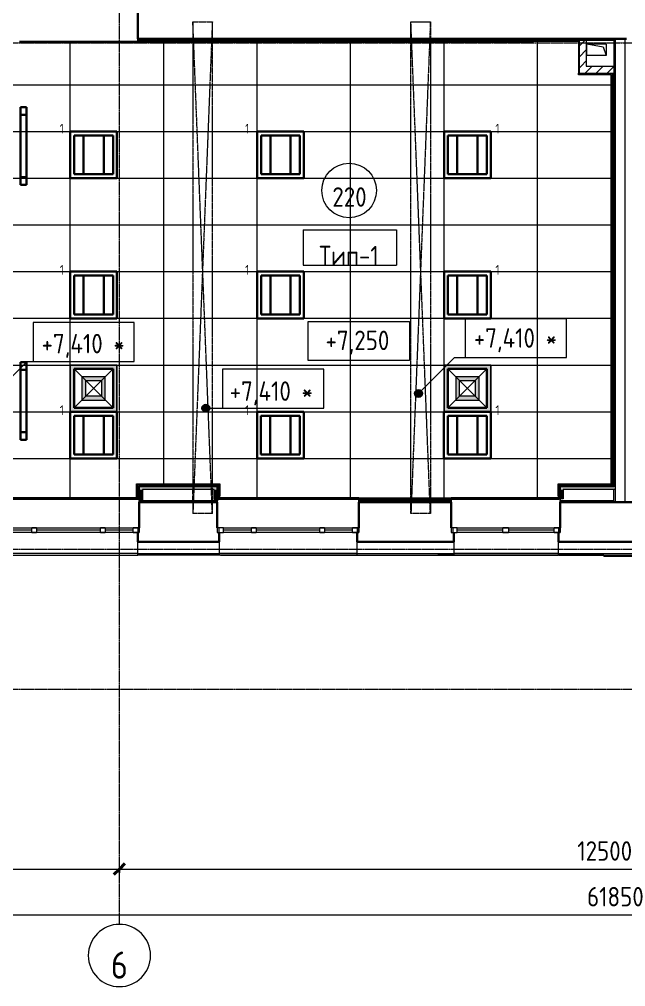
# Model space of a CAD drawing. Header units: millimetres. Extents: x -10474 to 67905, y -3824 to 44223.
# Drawn here: x 16764 to 24550, y -3824 to 8598 of the extents above; entities that cross this region are included whole.
import ezdxf

# ---------------------------------------------------------------- set-up
doc = ezdxf.new("R2010")
doc.units = ezdxf.units.MM
for name, pattern in [('ADSK_Линия сетки', [25, 20, -2.5, 0, -2.5]), ('ADSK_Штрих_ш3 п1_5', [4.5, 3, -1.5]), ('ADSK_Штрихпунктирная 2 точки_ш15 п1_5 п1_5 п1_5', [19.5, 15, -1.5, 0, -1.5, 0, -1.5])]:
    doc.linetypes.add(name, pattern=pattern)
for name, color, linetype, lineweight in [('_ Окна', 7, 'Continuous', 9), ('Аннотация', 7, 'Continuous', 20), ('Каркас', 7, 'Continuous', 18), ('Марки', 7, 'Continuous', 20), ('Марки помещений', 7, 'Continuous', 20), ('Обобщенные модели', 7, 'Continuous', 18), ('Окна', 7, 'Continuous', 9), ('Оси', 7, 'Continuous', 9), ('Отметки', 7, 'Continuous', 9), ('Потолки штриховка', 7, 'Continuous', 9), ('Размеры', 7, 'Continuous', 9), ('Размеры-100', 7, 'Continuous', 9), ('Стены внутренние', 7, 'Continuous', 18), ('Стены наружные', 7, 'Continuous', 18), ('Стены несущие', 7, 'Continuous', 30), ('Стены отделка', 7, 'Continuous', 30), ('Стены перегородки', 7, 'Continuous', 30), ('Стены штриховка', 7, 'Continuous', 9), ('Узлы', 7, 'Continuous', 18)]:
    doc.layers.add(name, color=color, linetype=linetype, lineweight=lineweight)
doc.layers.add('Линии', color=7, linetype='Continuous', lineweight=9, true_color=0x00a600)
doc.styles.add('GOST Common', font='GOST_Common.ttf', dxfattribs={"width": 0.9, "height": 350})
doc.styles.add('GOST Common_1', font='GOST_Common.ttf', dxfattribs={"width": 0.9, "height": 250})
doc.styles.add('GOST Common_2', font='GOST_Common.ttf', dxfattribs={"width": 0.9, "height": 250})
doc.styles.add('GOST Common_4', font='GOST_Common.ttf', dxfattribs={"width": 0.9, "height": 125})
doc.styles.add('GOST Common_B', font='', dxfattribs={"width": 0.9, "height": 250})
doc.styles.get('GOST Common_B').set_extended_font_data('GOST Common', bold=True)
doc.dimstyles.new('ADSK_Основной_2_5_мм_Оси', dxfattribs={"dimscale": 304.8, "dimtxt": 251.428749, "dimasz": 0.463911, "dimexe": 0.492126, "dimexo": 0.492126, "dimgap": 0.098425, "dimtad": 1, "dimrnd": 0.01, "dimdsep": 46, "dimtxsty": 'GOST Common_2', "dimblk1": 'OBLIQUE', "dimblk2": 'OBLIQUE', "dimsah": 1, "dimcen": 0.09, "dimdle": 0.492126, "dimazin": 2, "dimtfac": 1, "dimtdec": 4, "dimtix": 1, "dimtmove": 0, "dimatfit": 3, "dimfxl": 1, "dimtvp": 1, "dimtolj": 1, "dimtzin": 0, "dimlwd": 20, "dimlwe": 20, "dimarcsym": 2})
pattern_1 = [(45, (0, 0), (-70.71068, 70.71068), [])]

# ---------------------------------------------------------------- blocks, each defined once
blk = doc.blocks.new('GM_Отверстие прямоугольное _в плите_ - Отверстие-2577628-План потолков 2-го этажа')
at = {"layer": 'Обобщенные модели'}
for p, q in [((-75, -125), (-75, 125)), ((-75, 125), (75, 125)), ((-37.5, 87.5), (75, 125)), ((75, 125), (75, -125)), ((-75, -125), (-37.5, 87.5)), ((75, -125), (-75, -125))]:
    blk.add_line(p, q, dxfattribs=at)
blk = doc.blocks.new('окно трехпол с фрамугой - 1800 и 1820х2300_h___нов_ ок15-V11-План потолков 2-го этажа')
at = {"layer": '_ Окна', "lineweight": 18}
for p, q in [((-910, 75), (-910, 135)), ((-910, 135), (-830, 135)), ((-830, 135), (-830, 75)), ((-470, 75), (-470, 135)), ((-470, 135), (-410, 135)), ((-410, 135), (-410, 75)), ((410, 75), (410, 135)), ((410, 135), (470, 135)), ((470, 135), (470, 75)), ((830, 135), (830, 75)), ((910, 135), (830, 135)), ((910, 75), (910, 135)), ((-830, 75), (-910, 75)), ((-410, 75), (-470, 75)), ((470, 75), (410, 75)), ((830, 75), (910, 75))]:
    blk.add_line(p, q, dxfattribs=at)
at = {"layer": '_ Окна'}
for p, q in [((-890, 75), (-890, 135)), ((890, 75), (890, 135)), ((-830, 105), (-470, 105)), ((-410, 105), (410, 105)), ((470, 105), (830, 105))]:
    blk.add_line(p, q, dxfattribs=at)
at = {"layer": 'Окна'}
for p, q in [((-910, 135), (-910, 75)), ((-830, 135), (-910, 135)), ((-830, 135), (-470, 135)), ((-410, 135), (-470, 135)), ((-410, 135), (410, 135)), ((470, 135), (410, 135)), ((470, 135), (830, 135)), ((910, 135), (830, 135)), ((910, 75), (910, 135)), ((-910, 75), (-830, 75)), ((-470, 75), (-830, 75)), ((-470, 75), (-410, 75)), ((410, 75), (-410, 75)), ((410, 75), (470, 75)), ((830, 75), (470, 75)), ((830, 75), (910, 75))]:
    blk.add_line(p, q, dxfattribs=at)
blk = doc.blocks.new('окно трехпол с фрамугой - 1800 и 1820х2300_h___нов_ ок15-V12-План потолков 2-го этажа')
at = {"layer": '_ Окна', "lineweight": 18}
for p, q in [((-910, 75), (-910, 135)), ((-910, 135), (-830, 135)), ((-830, 135), (-830, 75)), ((-470, 75), (-470, 135)), ((-470, 135), (-410, 135)), ((-410, 135), (-410, 75)), ((410, 75), (410, 135)), ((410, 135), (470, 135)), ((470, 135), (470, 75)), ((830, 135), (830, 75)), ((910, 135), (830, 135)), ((910, 75), (910, 135)), ((-830, 75), (-910, 75)), ((-410, 75), (-470, 75)), ((470, 75), (410, 75)), ((830, 75), (910, 75))]:
    blk.add_line(p, q, dxfattribs=at)
at = {"layer": '_ Окна'}
for p, q in [((-890, 75), (-890, 135)), ((890, 75), (890, 135)), ((-830, 105), (-470, 105)), ((-410, 105), (410, 105)), ((470, 105), (830, 105))]:
    blk.add_line(p, q, dxfattribs=at)
at = {"layer": 'Окна'}
for p, q in [((-910, 135), (-910, 75)), ((-830, 135), (-910, 135)), ((-830, 135), (-470, 135)), ((-410, 135), (-470, 135)), ((-410, 135), (410, 135)), ((470, 135), (410, 135)), ((470, 135), (830, 135)), ((910, 135), (830, 135)), ((910, 75), (910, 135)), ((-910, 75), (-830, 75)), ((-470, 75), (-830, 75)), ((-470, 75), (-410, 75)), ((410, 75), (-410, 75)), ((410, 75), (470, 75)), ((830, 75), (470, 75)), ((830, 75), (910, 75))]:
    blk.add_line(p, q, dxfattribs=at)
blk = doc.blocks.new('окна_rehau_двупольное_2_фрамуги - 1360х2340 _глухое_ _нов_ ок-18-2129039-План потолков 2-го этажа')
at = {"layer": '_ Окна', "lineweight": 18}
for p, q in [((-700, 75), (-700, 135)), ((-700, 135), (-624, 135)), ((-624, 135), (-624, 75)), ((-38, 75), (-38, 135)), ((-38, 135), (38, 135)), ((38, 135), (38, 75)), ((624, 135), (624, 75)), ((700, 135), (624, 135)), ((700, 75), (700, 135)), ((-624, 75), (-700, 75)), ((38, 75), (-38, 75)), ((624, 75), (700, 75))]:
    blk.add_line(p, q, dxfattribs=at)
at = {"layer": '_ Окна'}
for p, q in [((-680, 75), (-680, 135)), ((680, 75), (680, 135)), ((-624, 105), (-38, 105)), ((38, 105), (624, 105))]:
    blk.add_line(p, q, dxfattribs=at)
at = {"layer": 'Окна'}
for p, q in [((-700, 135), (-700, 75)), ((-624, 135), (-700, 135)), ((-624, 135), (-38, 135)), ((38, 135), (-38, 135)), ((38, 135), (624, 135)), ((700, 135), (624, 135)), ((700, 75), (700, 135)), ((-700, 75), (-624, 75)), ((-38, 75), (-624, 75)), ((-38, 75), (38, 75)), ((624, 75), (38, 75)), ((624, 75), (700, 75))]:
    blk.add_line(p, q, dxfattribs=at)
blk = doc.blocks.new('GM_Отверстие прямоугольное _в плите_ - Отверстие-V21-План потолков 2-го этажа')
at = {"layer": 'Обобщенные модели'}
for p, q in [((-75, -125), (-75, 125)), ((-75, 125), (75, 125)), ((-75, -125), (-75, 125)), ((-75, 125), (75, 125)), ((-37.5, 87.5), (75, 125)), ((75, 125), (75, -125)), ((75, 125), (75, -125)), ((-75, -125), (-37.5, 87.5)), ((75, -125), (-75, -125)), ((75, -125), (-75, -125))]:
    blk.add_line(p, q, dxfattribs=at)
blk = doc.blocks.new('Ось сетки - Круг_Ø8 мм-8258-План потолков 2-го этажа')
at = {"layer": 'Оси', "lineweight": 20}
for start, end in [(360, 180), (180, 360)]:
    blk.add_arc((0, 0), 4, start, end, dxfattribs=at)
blk = doc.blocks.new('ADSK_Марка_Помещение_ОдноЗначение - Номер-159740-План потолков 2-го этажа')
at = {"layer": 'Марки помещений'}
blk.add_circle((0, 0), 3.5, dxfattribs=at)
blk = doc.blocks.new('DIMBLOCK12-План потолков 2-го этажа')
at = {"layer": 'Размеры-100', "lineweight": 20, "transparency": 16777216}
for p, q in [((10150, -2314), (10150, -2164)), ((18050, -2314), (18050, -2164)), ((10150, -2314), (18050, -2314)), ((10150, -2314), (10150, -2364)), ((18050, -2314), (18050, -2364))]:
    blk.add_line(p, q, dxfattribs=at)
at = {"layer": 'Размеры-100', "lineweight": 40, "transparency": 16777216}
for p, q in [((10150, -2314), (10079, -2385)), ((10150, -2314), (10220, -2243)), ((18050, -2314), (17979, -2385)), ((18050, -2314), (18120, -2243))]:
    blk.add_line(p, q, dxfattribs=at)
at = {"layer": 'Размеры-100', "color": 0, "lineweight": 20, "transparency": 16777216, "insert": (13784, -1957), "char_height": 250, "width": 756.84, "attachment_point": 1, "line_spacing_factor": 1.022761, "style": 'GOST Common_2'}
blk.add_mtext('7900', dxfattribs=at)
blk = doc.blocks.new('_Oblique')
at = {"color": 0, "linetype": 'ByBlock', "lineweight": -2}
blk.add_line((-0.5, -0.5), (0.5, 0.5), dxfattribs=at)
blk = doc.blocks.new('DIMBLOCK13-План потолков 2-го этажа')
at = {"layer": 'Размеры-100', "lineweight": 20, "transparency": 16777216}
for p, q in [((18050, -2314), (18050, -2164)), ((30550, -2314), (30550, -2164)), ((18050, -2314), (30550, -2314)), ((18050, -2314), (18050, -2364)), ((30550, -2314), (30550, -2364))]:
    blk.add_line(p, q, dxfattribs=at)
at = {"layer": 'Размеры-100', "lineweight": 40, "transparency": 16777216}
for p, q in [((18050, -2314), (17979, -2385)), ((18050, -2314), (18120, -2243)), ((30550, -2314), (30479, -2385)), ((30550, -2314), (30620, -2243))]:
    blk.add_line(p, q, dxfattribs=at)
at = {"layer": 'Размеры-100', "color": 0, "lineweight": 20, "transparency": 16777216, "insert": (23929, -1957), "char_height": 250, "width": 889.8, "attachment_point": 1, "line_spacing_factor": 1.022761, "style": 'GOST Common_2'}
blk.add_mtext('12500', dxfattribs=at)
blk = doc.blocks.new('DIMBLOCK19-План потолков 2-го этажа')
at = {"layer": 'Размеры-100', "lineweight": 20, "transparency": 16777216}
for p, q in [((-6500, -2901), (-6500, -2751)), ((55350, -2901), (55350, -2751)), ((-6650, -2901), (55500, -2901)), ((-6500, -2901), (-6500, -2951)), ((55350, -2901), (55350, -2951))]:
    blk.add_line(p, q, dxfattribs=at)
at = {"layer": 'Размеры-100', "lineweight": 40, "transparency": 16777216}
for p, q in [((-6500, -2901), (-6430, -2830)), ((55350, -2901), (55420, -2830)), ((-6500, -2901), (-6571, -2972)), ((55350, -2901), (55279, -2972))]:
    blk.add_line(p, q, dxfattribs=at)
at = {"layer": 'Размеры-100', "color": 0, "lineweight": 20, "transparency": 16777216, "insert": (24054, -2544), "char_height": 250, "width": 889.8, "attachment_point": 1, "line_spacing_factor": 1.022761, "style": 'GOST Common_2'}
blk.add_mtext('61850', dxfattribs=at)
blk = doc.blocks.new('Высотные отметки - Рамка-12095-План потолков 2-го этажа')
at = {"layer": 'Аннотация'}
for p, q in [((-6.5, 0), (-6.5, 5)), ((-6.5, 5), (6.5, 5)), ((6.5, 5), (6.5, 0)), ((6.5, 0), (-6.5, 0))]:
    blk.add_line(p, q, dxfattribs=at)
blk = doc.blocks.new('ADSK_Марка_Потолок - ADSK_Марка и Смещение от уровня-155896-План потолков 2-го этажа')
at = {"layer": 'Марки'}
for p, q in [((-6, 4.5), (-6, 0)), ((-6, 4.5), (6, 4.5)), ((6, 4.5), (6, 0)), ((-6, 0), (6, 0))]:
    blk.add_line(p, q, dxfattribs=at)

msp = doc.modelspace()

# ---------------------------------------------------------------- hatches: boundary and pattern name
at = {"layer": 'Отметки'}
h = msp.add_hatch(color=256, dxfattribs=at)
edge = h.paths.add_edge_path()
edge.add_arc((21889.762, 3793.407), 50, 0, 360)
h = msp.add_hatch(color=256, dxfattribs=at)
edge = h.paths.add_edge_path()
edge.add_arc((19159.363, 3604.608), 50, 0, 360)
at = {"layer": 'Потолки штриховка', "lineweight": 18}
h = msp.add_hatch(dxfattribs=at)
h.set_pattern_fill('FP_19', color=256, style=0, pattern_type=2)
h.set_pattern_definition([(0, (19817.3, 5358.23), (0, -600), []), (270, (19817.3, 5358.2), (-1200, -7e-14), [])])
h.paths.add_polyline_path([(16108.198, 2428.232), (16110.198, 2428.232), (16110.198, 2430.232)])
h.paths.add_polyline_path([(24388, 2610.232), (24388, 2608.232), (24389.971, 2608.261)])
h.paths.add_polyline_path([(22073.723, 2430.232), (23697.137, 2430.232), (23697.137, 2608.232), (23699.137, 2608.232), (23699.137, 2610.232), (24388, 2610.232), (24388, 7896.642), (24375, 7896.642), (24375, 2623.232), (23694.137, 2623.232), (23694.137, 2443.232), (19329.141, 2443.232), (19329.141, 2623.232), (18279.14, 2623.232), (18279.14, 2443.232), (16133.198, 2443.232), (16133.198, 2430.232), (18292.14, 2430.232), (18292.14, 2608.232), (18294.14, 2608.232), (18294.162, 2610.232), (19314.141, 2609.645), (19314.141, 2608.232), (19316.141, 2608.232), (19316.141, 2430.232), (22042.313, 2430.232)])
h.paths.add_polyline_path([(16123.198, 2430.232), (16123.198, 8315.642), (16110.198, 8315.642), (16110.198, 2430.232)])
h.paths.add_polyline_path([(23684.137, 2453.232), (23684.137, 2633.232), (24365, 2633.232), (24365, 7883.642), (23944.5, 7883.642), (23945, 7893.642), (24365, 7893.642), (24365, 7896.642), (23945, 7896.642), (23945, 8315.642), (23357, 8315.642), (23357, 8327.642), (23332, 8327.642), (23332, 8315.642), (16133.198, 8315.642), (16133.198, 8312.642), (23357, 8312.642), (23357, 8302.642), (16133.198, 8302.642), (16133.198, 2453.232), (18269.14, 2453.232), (18269.14, 2633.232), (19339.141, 2633.232), (19339.141, 2453.232), (23519.192, 2453.232)])
h.paths.add_polyline_path([(24390, 7896.642), (24390, 7898.642), (24388, 7896.642)])
h.paths.add_polyline_path([(16110.198, 8315.642), (16110.198, 8317.642), (16109.067, 8316.773)])
at = {"layer": 'Стены внутренние', "lineweight": 9, "true_color": 0x005b00}
h = msp.add_hatch(dxfattribs=at)
h.set_pattern_fill('FP_5', color=98, style=0, pattern_type=2)
h.set_pattern_definition(pattern_1)
h.paths.add_polyline_path([(23961.107, 7996.642), (24045, 7996.642), (24045, 8331.642), (23957, 8331.642), (23957, 7996.642)])
h = msp.add_hatch(dxfattribs=at)
h.set_pattern_fill('FP_5', color=98, style=0, pattern_type=2)
h.set_pattern_definition(pattern_1)
h.paths.add_polyline_path([(24241.926, 7908.642), (24397, 7908.642), (24397, 7996.642), (23957, 7996.642), (23957, 7908.642)])
at = {"layer": 'Стены внутренние'}
for points in [[(18304.14, 2558.232), (19304.141, 2558.232), (19304.141, 2598.232), (18304.14, 2598.232)], [(18304.14, 2424.232), (18344.14, 2424.232), (18344.14, 2558.232), (18304.14, 2558.232), (18304.14, 2430.232)], [(19304.141, 2430.232), (19304.141, 2558.232), (19264.141, 2558.232), (19264.141, 2430.232)], [(24399.861, 2558.232), (24420, 2558.232), (24420, 2598.232), (23709.137, 2598.232), (23709.137, 2558.232), (24390, 2558.232)], [(23746.829, 2440.574), (23749.137, 2440.574), (23749.137, 2558.232), (23709.137, 2558.232), (23709.137, 2440.574), (23743.137, 2440.574)]]:
    msp.add_hatch(color=256, dxfattribs=at).paths.add_polyline_path(points)
at = {"layer": 'Узлы', "true_color": 0x939393}
h = msp.add_hatch(color=252, dxfattribs=at)
h.paths.add_polyline_path([(17417.29, 3558.235), (18017.29, 3558.235), (18017.29, 4158.235), (17417.29, 4158.235), (17417.29, 3608.235)])
h.paths.add_polyline_path([(17467.29, 3608.235), (17467.29, 4108.235), (17967.29, 4108.235), (17967.29, 3608.235), (17737.317, 3608.235)])
h.paths.add_polyline_path([(17817.29, 3708.235), (17867.29, 3708.235), (17867.29, 4008.235), (17567.29, 4008.235), (17567.29, 3708.235), (17737.317, 3708.235)])
h.paths.add_polyline_path([(17737.317, 3758.235), (17617.29, 3758.235), (17617.29, 3958.235), (17817.29, 3958.235), (17817.29, 3758.235)])
h = msp.add_hatch(color=252, dxfattribs=at)
h.paths.add_polyline_path([(22217.29, 3558.235), (22817.29, 3558.235), (22817.29, 4158.235), (22217.29, 4158.235), (22217.29, 3608.235)])
h.paths.add_polyline_path([(22267.29, 3608.235), (22267.29, 4108.235), (22767.29, 4108.235), (22767.29, 3608.235)])
h.paths.add_polyline_path([(22617.29, 3708.235), (22667.29, 3708.235), (22667.29, 4008.235), (22367.29, 4008.235), (22367.29, 3708.235), (22417.29, 3708.235)])
h.paths.add_polyline_path([(22417.29, 3758.235), (22417.29, 3958.235), (22617.29, 3958.235), (22617.29, 3758.235)])

# ---------------------------------------------------------------- linework, layer by layer
at = {"layer": 'Каркас', "color": 8, "linetype": 'ADSK_Штрих_ш3 п1_5', "lineweight": 9, "true_color": 0x808080}
for p, q in [((18992.313, 2418.232), (18992.313, 2558.232)), ((19242.313, 2418.232), (19242.313, 2558.232))]:
    msp.add_line(p, q, dxfattribs=at)
at = {"layer": 'Линии', "color": 7, "linetype": 'ADSK_Штрихпунктирная 2 точки_ш15 п1_5 п1_5 п1_5'}
for p, q in [((19242.313, 2253.428), (18992.313, 8565.209)), ((18992.313, 8565.209), (19242.313, 8565.209)), ((19242.313, 8565.209), (18992.313, 2253.428)), ((18992.313, 8565.209), (18992.313, 2253.428)), ((19242.313, 2253.428), (19242.313, 8565.209)), ((22042.313, 2253.428), (21792.313, 8565.209)), ((21792.313, 8565.209), (22042.313, 8565.209)), ((22042.313, 8565.209), (21792.313, 2253.428)), ((21792.313, 2253.428), (21792.313, 8565.209)), ((22042.313, 8565.209), (22042.313, 2253.428)), ((19242.313, 2253.428), (18992.313, 2253.428)), ((22042.313, 2253.428), (21792.313, 2253.428))]:
    msp.add_line(p, q, dxfattribs=at)
at = {"layer": 'Линии', "color": 5, "lineweight": 30, "true_color": 0x0000ff}
for p, q in [((16777.603, 7471.024), (16857.603, 7471.024)), ((16777.603, 6471.024), (16777.603, 7471.024)), ((16857.603, 7471.024), (16857.603, 6471.024)), ((16777.603, 7371.024), (16857.603, 7371.024)), ((17417.29, 7158.235), (18017.29, 7158.235)), ((17417.29, 6558.235), (17417.29, 7158.235)), ((17967.29, 7108.235), (17467.29, 7108.235)), ((17467.29, 7108.235), (17467.29, 6608.235)), ((17587.29, 7108.235), (17587.29, 6608.235)), ((17847.29, 7108.235), (17847.29, 6608.235)), ((17967.29, 6608.235), (17967.29, 7108.235)), ((18017.29, 7158.235), (18017.29, 6558.235)), ((19817.29, 7158.235), (20417.29, 7158.235)), ((19817.29, 6558.235), (19817.29, 7158.235)), ((20367.29, 7108.235), (19867.29, 7108.235)), ((19867.29, 7108.235), (19867.29, 6608.235)), ((19987.29, 7108.235), (19987.29, 6608.235)), ((20247.29, 7108.235), (20247.29, 6608.235)), ((20367.29, 6608.235), (20367.29, 7108.235)), ((20417.29, 7158.235), (20417.29, 6558.235)), ((22217.29, 7158.235), (22817.29, 7158.235)), ((22217.29, 6558.235), (22217.29, 7158.235)), ((22767.29, 7108.235), (22267.29, 7108.235)), ((22267.29, 7108.235), (22267.29, 6608.235)), ((22387.29, 7108.235), (22387.29, 6608.235)), ((22647.29, 7108.235), (22647.29, 6608.235)), ((22767.29, 6608.235), (22767.29, 7108.235)), ((22817.29, 7158.235), (22817.29, 6558.235)), ((17467.29, 6608.235), (17967.29, 6608.235)), ((19867.29, 6608.235), (20367.29, 6608.235)), ((22267.29, 6608.235), (22767.29, 6608.235)), ((16857.603, 6571.024), (16777.603, 6571.024)), ((16857.603, 6471.024), (16777.603, 6471.024)), ((18017.29, 6558.235), (17417.29, 6558.235)), ((20417.29, 6558.235), (19817.29, 6558.235)), ((22817.29, 6558.235), (22217.29, 6558.235)), ((19817.29, 5358.235), (20417.29, 5358.235)), ((19817.29, 4758.235), (19817.29, 5358.235)), ((20417.29, 5358.235), (20417.29, 4758.235)), ((20367.29, 5308.235), (19867.29, 5308.235)), ((19867.29, 5308.235), (19867.29, 4808.235)), ((19987.29, 5308.235), (19987.29, 4808.235)), ((20247.29, 5308.235), (20247.29, 4808.235)), ((20367.29, 4808.235), (20367.29, 5308.235)), ((20417.29, 4758.235), (19817.29, 4758.235)), ((19867.29, 4808.235), (20367.29, 4808.235)), ((16777.603, 4196.142), (16857.603, 4196.142)), ((16777.603, 3196.142), (16777.603, 4196.142)), ((16857.603, 4196.142), (16857.603, 3196.142)), ((17967.29, 4108.235), (17467.29, 4108.235)), ((17467.29, 4108.235), (17467.29, 3608.235)), ((17967.29, 3608.235), (17967.29, 4108.235)), ((22767.29, 4108.235), (22267.29, 4108.235)), ((22267.29, 4108.235), (22267.29, 3608.235)), ((22767.29, 3608.235), (22767.29, 4108.235)), ((16777.603, 4096.142), (16857.603, 4096.142)), ((17467.29, 3608.235), (17967.29, 3608.235)), ((22267.29, 3608.235), (22767.29, 3608.235)), ((17416.978, 3558.235), (18016.978, 3558.235)), ((17416.978, 2958.235), (17416.978, 3558.235)), ((17966.978, 3508.235), (17466.978, 3508.235)), ((17466.978, 3508.235), (17466.978, 3008.235)), ((17586.978, 3508.235), (17586.978, 3008.235)), ((17846.978, 3508.235), (17846.978, 3008.235)), ((17966.978, 3008.235), (17966.978, 3508.235)), ((18016.978, 3558.235), (18016.978, 2958.235)), ((19816.978, 3558.235), (20416.978, 3558.235)), ((19816.978, 2958.235), (19816.978, 3558.235)), ((20366.978, 3508.235), (19866.978, 3508.235)), ((19866.978, 3508.235), (19866.978, 3008.235)), ((19986.978, 3508.235), (19986.978, 3008.235)), ((20246.978, 3508.235), (20246.978, 3008.235)), ((20366.978, 3008.235), (20366.978, 3508.235)), ((20416.978, 3558.235), (20416.978, 2958.235)), ((22216.978, 3558.235), (22816.978, 3558.235)), ((22216.978, 2958.235), (22216.978, 3558.235)), ((22766.978, 3508.235), (22266.978, 3508.235)), ((22266.978, 3508.235), (22266.978, 3008.235)), ((22386.978, 3508.235), (22386.978, 3008.235)), ((22646.978, 3508.235), (22646.978, 3008.235)), ((22766.978, 3008.235), (22766.978, 3508.235)), ((22816.978, 3558.235), (22816.978, 2958.235)), ((16857.603, 3296.142), (16777.603, 3296.142)), ((16857.603, 3196.142), (16777.603, 3196.142)), ((17466.978, 3008.235), (17966.978, 3008.235)), ((19866.978, 3008.235), (20366.978, 3008.235)), ((22266.978, 3008.235), (22766.978, 3008.235)), ((18016.978, 2958.235), (17416.978, 2958.235)), ((20416.978, 2958.235), (19816.978, 2958.235)), ((22816.978, 2958.235), (22216.978, 2958.235))]:
    msp.add_line(p, q, dxfattribs=at)
at = {"layer": 'Линии', "color": 1, "lineweight": 30, "true_color": 0xff0000}
for p, q in [((17417.29, 5358.235), (18017.29, 5358.235)), ((17417.29, 4758.235), (17417.29, 5358.235)), ((18017.29, 5358.235), (18017.29, 4758.235)), ((22217.29, 5358.235), (22817.29, 5358.235)), ((22217.29, 4758.235), (22217.29, 5358.235)), ((22817.29, 5358.235), (22817.29, 4758.235)), ((17967.29, 5308.235), (17467.29, 5308.235)), ((17467.29, 5308.235), (17467.29, 4808.235)), ((17587.29, 5308.235), (17587.29, 4808.235)), ((17847.29, 5308.235), (17847.29, 4808.235)), ((17967.29, 4808.235), (17967.29, 5308.235)), ((22767.29, 5308.235), (22267.29, 5308.235)), ((22267.29, 5308.235), (22267.29, 4808.235)), ((22387.29, 5308.235), (22387.29, 4808.235)), ((22647.29, 5308.235), (22647.29, 4808.235)), ((22767.29, 4808.235), (22767.29, 5308.235)), ((18017.29, 4758.235), (17417.29, 4758.235)), ((17467.29, 4808.235), (17967.29, 4808.235)), ((22817.29, 4758.235), (22217.29, 4758.235)), ((22267.29, 4808.235), (22767.29, 4808.235))]:
    msp.add_line(p, q, dxfattribs=at)
at = {"layer": 'Линии', "color": 7, "lineweight": 18}
for p, q in [((17417.29, 4158.235), (18017.29, 4158.235)), ((17417.29, 3558.235), (17417.29, 4158.235)), ((17467.29, 4108.235), (17967.29, 3608.235)), ((17967.29, 4108.235), (17467.29, 3608.235)), ((18017.29, 4158.235), (18017.29, 3558.235)), ((22217.29, 4158.235), (22817.29, 4158.235)), ((22217.29, 3558.235), (22217.29, 4158.235)), ((22267.29, 4108.235), (22767.29, 3608.235)), ((22767.29, 4108.235), (22267.29, 3608.235)), ((22817.29, 4158.235), (22817.29, 3558.235)), ((18017.29, 3558.235), (17417.29, 3558.235)), ((22817.29, 3558.235), (22217.29, 3558.235))]:
    msp.add_line(p, q, dxfattribs=at)
at = {"layer": 'Линии', "color": 7}
for p, q in [((18017.29, 4158.235), (17417.29, 4158.235)), ((17417.29, 4158.235), (17417.29, 3558.235)), ((17467.29, 3608.235), (17467.29, 4108.235)), ((17467.29, 4108.235), (17967.29, 4108.235)), ((17967.29, 4108.235), (17967.29, 3608.235)), ((18017.29, 3558.235), (18017.29, 4158.235)), ((22817.29, 4158.235), (22217.29, 4158.235)), ((22217.29, 4158.235), (22217.29, 3558.235)), ((22267.29, 3608.235), (22267.29, 4108.235)), ((22267.29, 4108.235), (22767.29, 4108.235)), ((22767.29, 4108.235), (22767.29, 3608.235)), ((22817.29, 3558.235), (22817.29, 4158.235)), ((17567.29, 4008.235), (17567.29, 3708.235)), ((17867.29, 4008.235), (17567.29, 4008.235)), ((17867.29, 3708.235), (17867.29, 4008.235)), ((22367.29, 4008.235), (22367.29, 3708.235)), ((22667.29, 4008.235), (22367.29, 4008.235)), ((22667.29, 3708.235), (22667.29, 4008.235)), ((17617.29, 3958.235), (17817.29, 3958.235)), ((17617.29, 3758.235), (17617.29, 3958.235)), ((17817.29, 3958.235), (17817.29, 3758.235)), ((22417.29, 3958.235), (22617.29, 3958.235)), ((22417.29, 3758.235), (22417.29, 3958.235)), ((22617.29, 3958.235), (22617.29, 3758.235)), ((17817.29, 3758.235), (17617.29, 3758.235)), ((22617.29, 3758.235), (22417.29, 3758.235)), ((17967.29, 3608.235), (17467.29, 3608.235)), ((17567.29, 3708.235), (17867.29, 3708.235)), ((22767.29, 3608.235), (22267.29, 3608.235)), ((22367.29, 3708.235), (22667.29, 3708.235)), ((17417.29, 3558.235), (18017.29, 3558.235)), ((22217.29, 3558.235), (22817.29, 3558.235))]:
    msp.add_line(p, q, dxfattribs=at)
at = {"layer": 'Оси', "linetype": 'ADSK_Линия сетки'}
for p, q in [((18049.565, -3024.361), (18049.565, 15558.581)), ((-9674.401, 8295), (56004.853, 8295)), ((-9674.401, 1795), (50122.26, 1795)), ((-9674.401, -5), (50122.26, -5))]:
    msp.add_line(p, q, dxfattribs=at)
at = {"layer": 'Отметки', "lineweight": 20}
for p, q in [((21889.762, 3793.407), (22350.095, 4253.74)), ((22350.095, 4253.74), (23140.573, 4253.74)), ((16315.389, 3653.626), (16864.561, 4202.798)), ((16864.561, 4202.798), (17590.444, 4202.798)), ((19159.363, 3604.608), (19697.476, 3604.608)), ((19697.476, 3604.608), (20023.779, 3604.608))]:
    msp.add_line(p, q, dxfattribs=at)
at = {"layer": 'Отметки'}
for centre in [(21889.762, 3793.407), (19159.363, 3604.608)]:
    msp.add_circle(centre, 50, dxfattribs=at)
at = {"layer": 'Стены внутренние'}
for p, q in [((18284, 8312.642), (16764, 8312.642)), ((16764, 8302.642), (18284, 8302.642)), ((18269.14, 2453.232), (16484.14, 2453.232)), ((16484.14, 2443.232), (18279.14, 2443.232)), ((18279.14, 2443.232), (18279.14, 2453.232)), ((19316.141, 2418.232), (19304.141, 2418.232)), ((19329.141, 2478.232), (19329.141, 2443.232)), ((19329.141, 2443.232), (21124.141, 2443.232)), ((19339.141, 2453.232), (19339.141, 2478.232)), ((21124.141, 2453.232), (19339.141, 2453.232)), ((23684.137, 2453.232), (22309.137, 2453.232)), ((22309.137, 2443.232), (23694.137, 2443.232)), ((23684.137, 2478.232), (23684.137, 2453.232)), ((23694.137, 2443.232), (23694.137, 2478.232))]:
    msp.add_line(p, q, dxfattribs=at)
at = {"layer": 'Стены наружные'}
for p, q in [((23957, 8327.642), (23357, 8327.642)), ((23357, 8315.642), (23357, 8327.642)), ((23957, 7908.642), (23957, 8327.642)), ((16764, 8315.642), (18284, 8315.642)), ((23357, 8315.642), (23945, 8315.642)), ((23945, 8315.642), (23945, 7908.642)), ((23957, 7908.642), (23945, 7908.642)), ((18292.14, 2430.232), (16484.14, 2430.232)), ((18304.14, 2424.232), (18304.14, 2418.232)), ((19304.141, 2430.232), (19304.141, 2418.232)), ((19316.141, 2430.232), (19316.141, 2478.232)), ((21124.141, 2430.232), (19316.141, 2430.232)), ((23697.137, 2430.232), (22309.137, 2430.232)), ((23697.137, 2478.232), (23697.137, 2430.232)), ((23709.137, 2440.574), (23709.137, 2418.232)), ((18284.14, 1738.232), (16509.14, 1738.232)), ((16509.14, 1718.232), (18284.14, 1718.232)), ((16529.01, 1717.232), (18283.14, 1717.232)), ((18283.14, 1718.232), (18283.14, 1717.232)), ((21104.141, 1738.232), (19329.141, 1738.232)), ((21104.141, 1718.232), (19329.141, 1718.232)), ((19349.011, 1718.232), (19349.011, 1717.232)), ((19349.011, 1717.232), (21104.141, 1717.232)), ((21104.141, 1718.232), (21104.141, 1717.232)), ((23689.137, 1738.232), (22344.137, 1738.232)), ((22344.137, 1717.232), (22344.137, 1718.232)), ((23689.137, 1718.232), (22344.137, 1718.232)), ((22344.137, 1717.232), (23678.565, 1717.232)), ((23678.565, 1718.232), (23678.565, 1717.232))]:
    msp.add_line(p, q, dxfattribs=at)
at = {"layer": 'Стены несущие'}
for p, q in [((18284, 8347.642), (18284, 8727.642)), ((18284, 8347.642), (24560, 8347.642)), ((18304.14, 2068.232), (18304.14, 2398.232)), ((18304.14, 2398.232), (19304.141, 2398.232)), ((19304.141, 2398.232), (19304.141, 2068.232)), ((21124.141, 2068.232), (21124.141, 2398.232)), ((21124.141, 2398.232), (22309.137, 2398.232)), ((22309.137, 2398.232), (22309.137, 2068.232)), ((25101.637, 2398.232), (23709.137, 2398.232)), ((23709.137, 2068.232), (23709.137, 2398.232)), ((18284.14, 1888.232), (18284.14, 2008.232)), ((19329.141, 2008.232), (19329.141, 1888.232)), ((21104.141, 1888.232), (21104.141, 2008.232)), ((22344.137, 2008.232), (22344.137, 1888.232)), ((23689.137, 1888.232), (23689.137, 2008.232)), ((18284.14, 1888.232), (19329.141, 1888.232)), ((21104.141, 1888.232), (22344.137, 1888.232)), ((23689.137, 1888.232), (25161.637, 1888.232))]:
    msp.add_line(p, q, dxfattribs=at)
at = {"layer": 'Стены отделка', "lineweight": 9}
for p, q in [((18284, 8315.642), (18284, 8347.642)), ((24400, 8327.642), (23332, 8327.642)), ((23332, 8327.642), (23332, 8315.642)), ((23957, 8327.642), (23957, 8331.642)), ((23957, 8331.642), (24045, 8331.642)), ((24045, 8331.642), (24045, 7996.642)), ((24400, 8347.642), (24400, 7908.642)), ((23332, 8315.642), (18284, 8315.642)), ((18284, 8312.642), (23357, 8312.642)), ((18284, 8302.642), (18284, 8312.642)), ((23357, 8302.642), (18284, 8302.642)), ((23357, 8312.642), (23357, 8302.642)), ((24045, 7996.642), (24397, 7996.642)), ((24397, 7996.642), (24397, 7908.642)), ((23944.5, 7893.642), (24365, 7893.642)), ((23944.5, 7883.642), (23944.5, 7893.642)), ((24365, 7883.642), (23944.5, 7883.642)), ((23945, 7896.642), (23945, 7908.642)), ((24365, 7896.642), (23945, 7896.642)), ((23957, 7908.642), (24400, 7908.642)), ((24365, 7893.642), (24365, 7896.642)), ((24365, 2633.232), (24365, 7883.642)), ((24388, 7896.642), (24375, 7896.642)), ((24375, 7896.642), (24375, 2623.232)), ((24388, 2610.232), (24388, 7896.642)), ((24400, 7908.642), (24400, 2598.232)), ((18269.14, 2453.232), (18269.14, 2633.232)), ((18269.14, 2633.232), (19339.141, 2633.232)), ((18279.14, 2623.232), (18279.14, 2453.232)), ((19329.141, 2623.232), (18279.14, 2623.232)), ((18294.14, 2610.232), (19314.141, 2610.232)), ((19329.141, 2478.232), (19329.141, 2623.232)), ((19339.141, 2633.232), (19339.141, 2478.232)), ((23684.137, 2478.232), (23684.137, 2633.232)), ((23684.137, 2633.232), (24365, 2633.232)), ((23694.137, 2623.232), (23694.137, 2478.232)), ((24375, 2623.232), (23694.137, 2623.232)), ((23699.137, 2610.232), (24388, 2610.232)), ((18292.14, 2430.232), (18292.14, 2608.232)), ((18304.14, 2598.232), (19304.141, 2598.232)), ((18304.14, 2598.232), (18304.14, 2424.232)), ((19264.141, 2558.232), (18344.14, 2558.232)), ((18344.14, 2558.232), (18344.14, 2424.232)), ((19264.141, 2430.232), (19264.141, 2558.232)), ((19304.141, 2430.232), (19304.141, 2598.232)), ((19316.141, 2608.232), (19316.141, 2478.232)), ((23697.137, 2478.232), (23697.137, 2608.232)), ((23709.137, 2598.232), (24400, 2598.232)), ((23709.137, 2598.232), (23709.137, 2440.574)), ((23749.137, 2558.232), (23749.137, 2440.574)), ((24400, 2558.232), (23749.137, 2558.232)), ((24400, 2398.232), (24400, 2558.232)), ((18279.14, 2453.232), (18269.14, 2453.232)), ((18304.14, 2430.232), (18292.14, 2430.232)), ((18344.14, 2424.232), (18304.14, 2424.232)), ((18304.14, 2398.232), (18304.14, 2418.232)), ((18304.14, 2418.232), (19304.141, 2418.232)), ((19304.141, 2430.232), (19264.141, 2430.232)), ((19316.141, 2478.232), (19304.141, 2478.232)), ((19304.141, 2418.232), (19304.141, 2398.232)), ((19339.141, 2478.232), (19329.141, 2478.232)), ((21124.141, 2443.232), (21124.141, 2453.232)), ((21124.141, 2453.232), (22309.137, 2453.232)), ((22309.137, 2443.232), (21124.141, 2443.232)), ((21124.141, 2398.232), (21124.141, 2430.232)), ((21124.141, 2430.232), (22309.137, 2430.232)), ((22309.137, 2418.232), (22273.137, 2418.232)), ((22309.137, 2453.232), (22309.137, 2443.232)), ((22309.137, 2430.232), (22309.137, 2398.232)), ((23694.137, 2478.232), (23684.137, 2478.232)), ((23709.137, 2478.232), (23697.137, 2478.232)), ((23749.137, 2440.574), (23709.137, 2440.574)), ((23709.137, 2418.232), (24400, 2418.232)), ((23709.137, 2398.232), (23709.137, 2418.232)), ((18284.14, 1718.232), (18284.14, 1888.232)), ((19329.141, 1888.232), (19329.141, 1718.232)), ((21104.141, 1718.232), (21104.141, 1888.232)), ((22344.137, 1888.232), (22344.137, 1718.232)), ((23689.137, 1718.232), (23689.137, 1888.232)), ((18284.14, 1738.232), (19329.141, 1738.232)), ((19329.141, 1718.232), (18284.14, 1718.232)), ((21104.141, 1738.232), (22344.137, 1738.232)), ((21104.141, 1718.232), (22344.137, 1718.232)), ((22139.006, 1717.232), (22139.006, 1718.232)), ((22344.137, 1717.232), (22139.006, 1717.232)), ((24270.857, 1717.232), (23678.565, 1717.232)), ((23689.137, 1738.232), (25161.637, 1738.232)), ((23689.137, 1718.232), (25161.637, 1718.232)), ((24270.857, 1718.232), (24270.857, 1698.232)), ((24670.857, 1698.232), (24270.857, 1698.232))]:
    msp.add_line(p, q, dxfattribs=at)
at = {"layer": 'Стены перегородки', "lineweight": 18}
for p, q in [((24420, 2398.232), (24420, 8347.642)), ((24540, 8347.642), (24540, 2398.232))]:
    msp.add_line(p, q, dxfattribs=at)
at = {"layer": 'Стены штриховка'}
for p, q in [((23332, 8327.642), (18284, 8327.642)), ((23332, 8317.642), (18284, 8317.642)), ((24365, 7898.642), (23945, 7898.642)), ((24365, 7908.642), (24365, 7896.642)), ((24375, 7908.642), (24375, 7896.642)), ((24390, 7898.642), (24375, 7898.642)), ((24390, 2608.232), (24390, 7898.642)), ((18292.14, 2608.232), (18292.14, 2610.232)), ((18292.14, 2610.232), (18294.14, 2610.232)), ((18294.14, 2430.232), (18294.14, 2610.232)), ((19314.141, 2610.232), (19314.141, 2478.232)), ((19314.141, 2610.232), (19316.141, 2610.232)), ((19316.141, 2610.232), (19316.141, 2608.232)), ((23697.137, 2608.232), (23697.137, 2610.232)), ((23697.137, 2610.232), (23699.137, 2610.232)), ((23699.137, 2478.232), (23699.137, 2610.232)), ((19316.141, 2608.232), (18292.14, 2608.232)), ((24390, 2608.232), (23697.137, 2608.232)), ((24420, 2598.232), (24400, 2598.232)), ((24420, 2558.232), (24400, 2558.232)), ((21124.141, 2428.232), (22309.137, 2428.232)), ((22273.137, 2418.232), (21124.141, 2418.232))]:
    msp.add_line(p, q, dxfattribs=at)

# ---------------------------------------------------------------- block references
at = {"layer": 'Марки', "xscale": 99.99999999999993, "yscale": 99.99999999999993, "zscale": 99.99999999999993}
msp.add_blockref('ADSK_Марка_Потолок - ADSK_Марка и Смещение от уровня-155896-План потолков 2-го этажа', (21006.664, 5442.628), dxfattribs=at)
at = {"layer": 'Марки помещений', "xscale": 99.99999999999993, "yscale": 99.99999999999993, "zscale": 99.99999999999993}
msp.add_blockref('ADSK_Марка_Помещение_ОдноЗначение - Номер-159740-План потолков 2-го этажа', (20998.757, 6399.978), dxfattribs=at)
at = {"layer": 'Обобщенные модели', "rotation": 269.9999999999994}
for name in ['GM_Отверстие прямоугольное _в плите_ - Отверстие-2577628-План потолков 2-го этажа', 'GM_Отверстие прямоугольное _в плите_ - Отверстие-V21-План потолков 2-го этажа', 'GM_Отверстие прямоугольное _в плите_ - Отверстие-V21-План потолков 2-го этажа']:
    msp.add_blockref(name, (24175, 8207.642), dxfattribs=at)
at = {"layer": 'Окна', "rotation": 180}
for name, p in [('окно трехпол с фрамугой - 1800 и 1820х2300_h___нов_ ок15-V12-План потолков 2-го этажа', (17394.14, 2143.232)), ('окно трехпол с фрамугой - 1800 и 1820х2300_h___нов_ ок15-V11-План потолков 2-го этажа', (20214.141, 2143.232)), ('окна_rehau_двупольное_2_фрамуги - 1360х2340 _глухое_ _нов_ ок-18-2129039-План потолков 2-го этажа', (23009.137, 2143.232))]:
    msp.add_blockref(name, p, dxfattribs=at)
at = {"layer": 'Оси', "lineweight": 20, "xscale": 99.99999999999993, "yscale": 99.99999999999993, "zscale": 99.99999999999993}
msp.add_blockref('Ось сетки - Круг_Ø8 мм-8258-План потолков 2-го этажа', (18049.565, -3424.361), dxfattribs=at)
at = {"layer": 'Отметки', "lineweight": 20, "extrusion": (0, 0, -1), "xscale": 99.99999999999993, "yscale": 99.99999999999993, "zscale": 99.99999999999993}
for p in [(-23140.573, 4253.74), (-17590.444, 4202.798), (-20023.779, 3604.608)]:
    msp.add_blockref('Высотные отметки - Рамка-12095-План потолков 2-го этажа', p, dxfattribs=at)
at = {"layer": 'Отметки', "lineweight": 20, "xscale": 99.99999999999993, "yscale": 99.99999999999993, "zscale": 99.99999999999993}
msp.add_blockref('Высотные отметки - Рамка-12095-План потолков 2-го этажа', (21124.725, 4217.129), dxfattribs=at)

# ---------------------------------------------------------------- texts
at = {"layer": 'Аннотация', "lineweight": 9, "char_height": 125, "width": 175.5, "attachment_point": 5, "line_spacing_factor": 1.022766, "style": 'GOST Common_4'}
for insert in [(17309.36, 7193.63), (19690.127, 7193.63), (22904.58, 7193.63), (17309.36, 5380.732), (19690.127, 5380.732), (22904.58, 5380.732), (17309.36, 3578.595), (19690.127, 3578.595), (22904.58, 3578.595)]:
    msp.add_mtext('\\pt180,360,540,720,900,1080,1260,1440,1620,1800,1980,2160,2340,2520,2700,2880,3060,3240,3420,3600,3780,3960,4140,4320,4500,4680,4860,5040,5220,5400,5580,5760;1 ', dxfattribs=dict(at, insert=insert))
at = {"layer": 'Марки', "lineweight": 9, "insert": (20996.033, 5564.784), "char_height": 250, "width": 792, "attachment_point": 5, "line_spacing_factor": 1.022766, "style": 'GOST Common_B'}
msp.add_mtext('\\pt1143,2286,3429,4572,5715,6858,8001,9144,10287,11430,12573,13716,14859,16002,17145,18288,19431,20574,21717,22860,24003,25146,26289,27432,28575,29718,30861,32004,33147,34290,35433,36576;Тип-1', dxfattribs=at)
at = {"layer": 'Марки помещений', "lineweight": 9, "insert": (21003.7, 6316.396), "char_height": 250, "width": 488.7, "attachment_point": 5, "line_spacing_factor": 1.022766, "style": 'GOST Common_1'}
msp.add_mtext('\\pt450,900,1350,1800,2250,2700,3150,3600,4050,4500,4950,5400,5850,6300,6750,7200,7650,8100,8550,9000,9450,9900,10350,10800,11250,11700,12150,12600,13050,13500,13950,14400;220', dxfattribs=at)
at = {"layer": 'Оси', "insert": (18048.735, -3547.265), "char_height": 350, "width": 232.2, "attachment_point": 5, "line_spacing_factor": 1.022766, "style": 'GOST Common'}
msp.add_mtext('\\pt89.999,180.0015,270.0005,359.9995,449.9985,540.001,630,719.999,810.0015,900.0005,989.9995,1079.9985,1170.001,1260,1349.999,1440.0015,1530.0005,1619.9995,1709.9985,1800.001,1890,1979.999,2070.0015,2160.0005,2249.9995,2339.9985,2430.001,2520,2609.999,2700.0015,2790.0005,2879.9995;6', dxfattribs=at)
at = {"layer": 'Отметки', "lineweight": 20, "char_height": 250, "attachment_point": 1, "line_spacing_factor": 1.022761, "style": 'GOST Common_2'}
for s, insert, width in [('+7,250', (20696.049, 4600.369), 1028.82257), ('+7,410 *', (22600.096, 4630.75), 1282.25687), ('+7,410 *', (17049.485, 4558.346), 1282.25687), ('+7,410 *', (19465.358, 3948.607), 1282.25687)]:
    msp.add_mtext(s, dxfattribs=dict(at, insert=insert, width=width))

# ---------------------------------------------------------------- dimensions: what is measured, and where the dimension line sits
at = {"layer": 'Размеры', "lineweight": 20}
for base, p1, p2, override, picture, middle in [((18049.565, -2314.023), (10149.565, -2214.038), (18049.565, -2214.038), {"dimpost": '<>', "dimfxl": 7900}, 'DIMBLOCK12-План потолков 2-го этажа', (14099.565, -2159.023)), ((30549.565, -2314.023), (18049.565, -2214.038), (30549.565, -2214.038), {"dimpost": '<>', "dimfxl": 12500}, 'DIMBLOCK13-План потолков 2-го этажа', (24299.565, -2159.023)), ((55349.565, -2900.84), (-6500.435, -2800.855), (55349.565, -2800.855), {"dimpost": '<>', "dimfxl": 61850}, 'DIMBLOCK19-План потолков 2-го этажа', (24424.565, -2745.84))]:
    dim = msp.add_linear_dim(base=base, p1=p1, p2=p2, dimstyle='ADSK_Основной_2_5_мм_Оси', override=override, dxfattribs=at)
    dim.commit()
    dim.dimension.update_dxf_attribs({"geometry": picture, "text_midpoint": middle})

doc.saveas('drawing.dxf')
